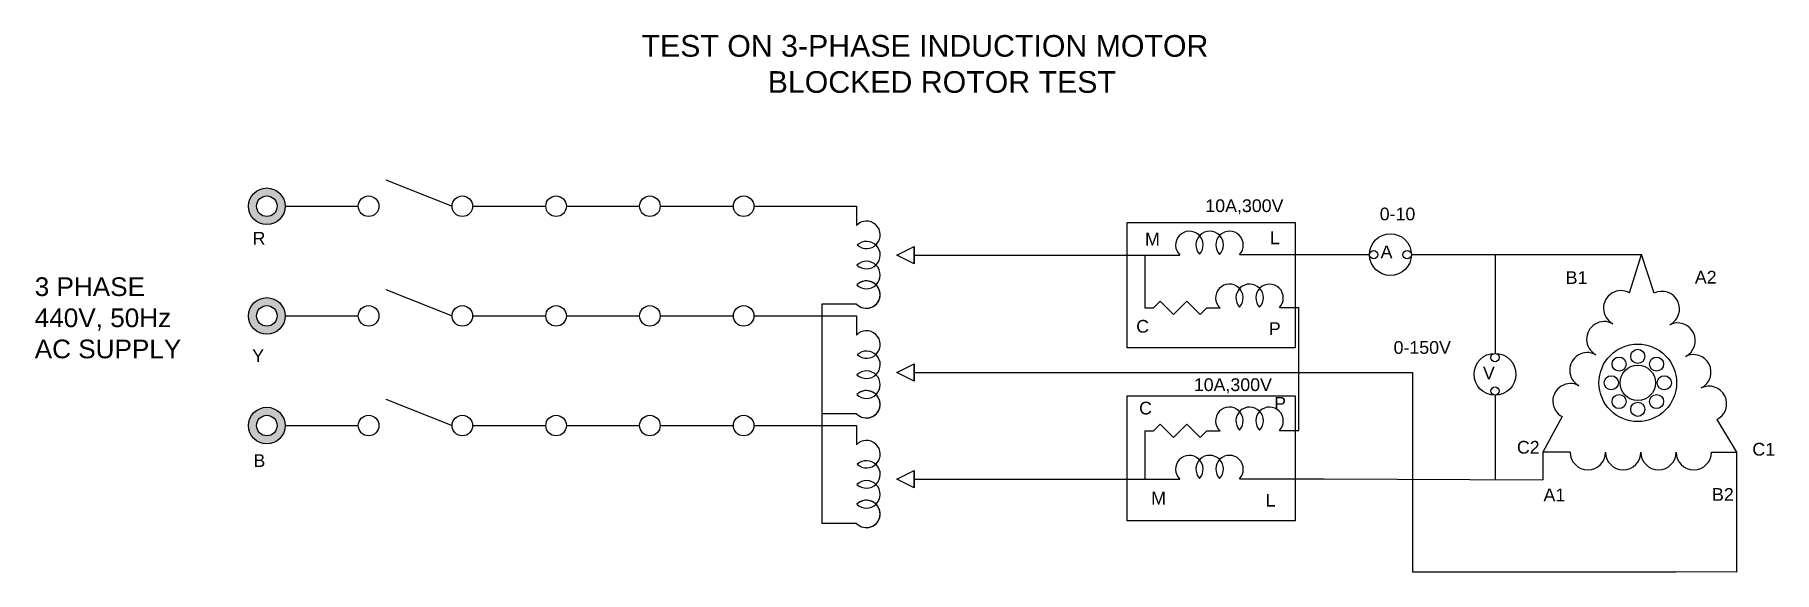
# Model space of a CAD drawing. Header units: inches. Extents: x 5.8 to 104.3, y 1.7 to 32.1.
import ezdxf

# ---------------------------------------------------------------- set-up
doc = ezdxf.new("R2010")
doc.units = ezdxf.units.IN
doc.header["$MEASUREMENT"] = 0
doc.styles.get("Standard").update_dxf_attribs({"font": 'arial.ttf'})

# ---------------------------------------------------------------- blocks, each defined once
blk = doc.blocks.new('*U5')
blk.add_circle((0, 0), 0.4)
blk = doc.blocks.new('*U7')
at = {"color": 0, "linetype": 'ByBlock', "lineweight": -2, "transparency": 16777216}
for p, rotation in [((82.76, 11.962), 135), ((83.821, 12.401), 90), ((84.882, 11.962), 45), ((82.321, 10.901), 180), ((82.76, 9.84), 225), ((84.882, 9.84), 315), ((83.821, 9.401), 270)]:
    blk.add_blockref('*U5', p, dxfattribs=dict(at, rotation=rotation))
blk.add_blockref('*U5', (85.321, 10.901), dxfattribs=at)

msp = doc.modelspace()

# ---------------------------------------------------------------- hatches: boundary and pattern name
at = {"true_color": 0x000000}
h = msp.add_hatch(color=18, dxfattribs=at)
h.dxf.hatch_style = 1
h.paths.add_polyline_path([(19.992, 22.419, 1), (17.92, 22.419, 1)])
h.paths.add_polyline_path([(18.373, 22.419, -1), (19.539, 22.419, -1)], flags=16)
h.paths.add_polyline_path([(17.92, 16.202, 1), (19.992, 16.202, 1)])
h.paths.add_polyline_path([(19.539, 16.202, -1), (18.373, 16.202, -1)], flags=16)
h.paths.add_polyline_path([(17.92, 9.985, 1), (19.992, 9.985, 1)])
h.paths.add_polyline_path([(19.539, 9.985, -1), (18.373, 9.985, -1)], flags=16)

# ---------------------------------------------------------------- linework, layer by layer
for p, q in [((25.692, 23.921), (29.447, 22.419)), ((19.992, 22.419), (24.137, 22.419)), ((30.613, 22.419), (34.758, 22.419)), ((35.923, 22.419), (40.068, 22.419)), ((41.233, 22.419), (45.378, 22.419)), ((46.544, 22.419), (52.346, 22.419)), ((52.346, 22.419), (52.346, 21.328)), ((54.632, 19.651), (55.617, 20.144)), ((55.617, 19.159), (55.617, 20.144)), ((55.617, 20.144), (55.617, 19.159)), ((55.617, 19.159), (54.632, 19.651)), ((55.617, 19.651), (67.672, 19.651)), ((67.672, 19.651), (69.672, 19.651)), ((68.672, 19.651), (68.672, 16.651)), ((69.672, 19.651), (70.672, 19.651)), ((74.035, 19.676), (79.035, 19.676)), ((79.035, 19.676), (81.404, 19.676)), ((83.774, 19.676), (88.512, 19.676)), ((88.512, 19.676), (88.512, 14.079)), ((88.512, 19.676), (93.512, 19.676)), ((93.512, 19.676), (96.813, 19.676)), ((96.134, 17.517), (96.813, 19.676)), ((97.518, 17.491), (96.813, 19.676)), ((25.692, 17.703), (29.447, 16.202)), ((52.357, 16.876), (50.382, 16.876)), ((50.382, 16.876), (50.382, 4.441)), ((69.165, 16.651), (69.544, 17.03)), ((69.544, 17.03), (69.923, 16.651)), ((70.68, 16.651), (71.059, 17.03)), ((70.68, 16.651), (71.059, 17.03)), ((71.059, 17.03), (71.438, 16.651)), ((19.992, 16.202), (24.137, 16.202)), ((30.613, 16.202), (34.758, 16.202)), ((35.923, 16.202), (40.068, 16.202)), ((41.233, 16.202), (45.378, 16.202)), ((46.544, 16.202), (52.346, 16.202)), ((52.346, 16.202), (52.346, 15.111)), ((68.672, 16.651), (69.165, 16.651)), ((69.923, 16.651), (70.302, 16.273)), ((70.302, 16.273), (70.68, 16.651)), ((71.438, 16.651), (71.817, 16.273)), ((71.817, 16.273), (72.195, 16.651)), ((72.195, 16.651), (72.695, 16.657)), ((72.695, 16.657), (72.938, 16.657)), ((76.301, 16.681), (77.408, 16.681)), ((77.408, 9.707), (77.408, 16.681)), ((54.632, 12.999), (55.617, 13.492)), ((55.617, 12.507), (54.632, 12.999)), ((55.617, 12.507), (55.617, 13.492)), ((55.617, 13.492), (55.617, 12.507)), ((55.617, 12.999), (76.173, 12.999)), ((76.173, 12.999), (83.835, 12.999)), ((83.835, 12.999), (83.835, 1.689)), ((25.692, 11.486), (29.447, 9.985)), ((88.512, 11.709), (88.512, 6.923)), ((19.992, 9.985), (24.137, 9.985)), ((30.613, 9.985), (34.758, 9.985)), ((35.923, 9.985), (40.068, 9.985)), ((41.233, 9.985), (45.378, 9.985)), ((46.544, 9.985), (52.346, 9.985)), ((52.357, 10.658), (50.382, 10.658)), ((52.346, 9.985), (52.346, 8.893)), ((69.165, 9.678), (69.544, 10.056)), ((69.544, 10.056), (69.923, 9.678)), ((70.68, 9.678), (71.059, 10.056)), ((70.68, 9.678), (71.059, 10.056)), ((71.059, 10.056), (71.438, 9.678)), ((92.308, 10.491), (91.212, 8.478)), ((101.078, 10.326), (102.188, 8.478)), ((68.672, 9.678), (69.165, 9.678)), ((68.672, 9.678), (68.672, 6.947)), ((69.923, 9.678), (70.302, 9.299)), ((70.302, 9.299), (70.68, 9.678)), ((71.438, 9.678), (71.817, 9.299)), ((71.817, 9.299), (72.195, 9.678)), ((72.195, 9.678), (72.695, 9.683)), ((72.695, 9.683), (72.938, 9.683)), ((76.301, 9.707), (77.408, 9.707)), ((92.771, 8.478), (91.212, 8.478)), ((91.212, 8.478), (91.212, 6.909)), ((100.771, 8.478), (102.188, 8.478)), ((102.188, 8.478), (102.188, 1.668)), ((54.632, 6.947), (55.617, 7.439)), ((55.617, 6.454), (54.632, 6.947)), ((55.617, 6.454), (55.617, 7.439)), ((55.617, 7.439), (55.617, 6.454)), ((55.617, 6.947), (67.672, 6.947)), ((67.672, 6.947), (70.672, 6.947)), ((74.035, 6.971), (78.838, 6.971)), ((78.838, 6.971), (91.212, 6.909)), ((52.357, 4.441), (50.382, 4.441)), ((83.835, 1.689), (98.748, 1.689)), ((102.188, 1.668), (98.748, 1.689))]:
    msp.add_line(p, q)
for points in [[(67.672, 21.502), (77.2, 21.502), (77.2, 14.399), (67.672, 14.399)], [(67.672, 11.678), (77.2, 11.678), (77.2, 4.576), (67.672, 4.576)]]:
    msp.add_lwpolyline(points, close=True)
for centre, radius in [((18.956, 22.419), 1.036), ((18.956, 22.419), 0.583), ((24.72, 22.419), 0.583), ((30.03, 22.419), 0.583), ((35.34, 22.419), 0.583), ((40.651, 22.419), 0.583), ((45.961, 22.419), 0.583), ((82.589, 19.676), 1.185), ((81.641, 19.676), 0.237), ((83.537, 19.676), 0.237), ((18.956, 16.202), 1.036), ((18.956, 16.202), 0.583), ((24.72, 16.202), 0.583), ((30.03, 16.202), 0.583), ((35.34, 16.202), 0.583), ((40.651, 16.202), 0.583), ((45.961, 16.202), 0.583), ((88.512, 12.894), 1.185), ((88.512, 13.842), 0.237), ((96.599, 12.408), 2.2), ((96.599, 12.408), 1), ((88.512, 11.946), 0.237), ((18.956, 9.985), 1.036), ((18.956, 9.985), 0.583), ((24.72, 9.985), 0.583), ((30.03, 9.985), 0.583), ((35.34, 9.985), 0.583), ((40.651, 9.985), 0.583), ((45.961, 9.985), 0.583)]:
    msp.add_circle(centre, radius)
for centre, radius, start, end in [((52.916, 20.797), 0.779, 227.52174, 137.03066), ((71.203, 20.221), 0.779, 317.52174, 227.03066), ((72.351, 20.221), 0.779, 316.41943, 222.47826), ((73.479, 20.221), 0.779, 315.51906, 223.58057), ((52.916, 19.649), 0.779, 226.41943, 132.47826), ((52.916, 18.521), 0.779, 225.51906, 133.58057), ((52.916, 17.41), 0.773, 223.67072, 134.47265), ((52.916, 17.41), 0.779, 270, 134.48094), ((73.469, 17.226), 0.779, 317.52174, 227.03066), ((74.617, 17.226), 0.779, 316.41943, 222.47826), ((75.745, 17.226), 0.779, 315.51906, 223.58057), ((95.655, 16.638), 1, 61.42926, 241.42926), ((97.963, 16.595), 1, 296.42113, 116.42113), ((94.699, 14.882), 1, 61.42926, 241.42926), ((98.853, 14.804), 1, 296.42113, 116.42113), ((52.916, 14.58), 0.779, 227.52174, 137.03066), ((52.916, 13.431), 0.779, 226.41943, 132.47826), ((93.742, 13.125), 1, 61.42926, 241.42926), ((99.743, 13.013), 1, 296.42113, 116.42113), ((52.916, 12.303), 0.779, 225.51906, 133.58057), ((52.916, 11.192), 0.773, 223.67072, 134.47265), ((52.916, 11.192), 0.779, 270, 134.48094), ((92.786, 11.369), 1, 61.42926, 241.42926), ((100.633, 11.222), 1, 296.42113, 116.42113), ((73.469, 10.253), 0.779, 317.52174, 227.03066), ((74.617, 10.253), 0.779, 316.41943, 222.47826), ((75.745, 10.253), 0.779, 315.51906, 223.58057), ((52.916, 8.363), 0.779, 227.52174, 137.03066), ((52.916, 7.214), 0.779, 226.41943, 132.47826), ((71.203, 7.516), 0.779, 317.52174, 227.03066), ((72.351, 7.516), 0.779, 316.41943, 222.47826), ((73.479, 7.516), 0.779, 315.51906, 223.58057), ((93.771, 8.478), 1, 180, 0), ((95.771, 8.478), 1, 180, 0), ((97.771, 8.478), 1, 180, 0), ((99.771, 8.478), 1, 180, 0), ((52.916, 6.086), 0.779, 225.51906, 133.58057), ((52.916, 4.975), 0.773, 223.67072, 134.47265), ((52.916, 4.975), 0.779, 270, 134.48094)]:
    msp.add_arc(centre, radius, start, end)

# ---------------------------------------------------------------- block references
msp.add_blockref('*U7', (12.778, 1.507))

# ---------------------------------------------------------------- texts
at = {"attachment_point": 1}
for s, width, gutter_width, insert, char_height in [('TEST ON 3-PHASE INDUCTION MOTOR\\P               BLOCKED ROTOR TEST', 416.03738, 6.138, (40.176, 32.125), 1.22752), ('10A,300V', 12.64248, 3.603, (72.108, 22.812), 0.7206), ('0-10', 12.64248, 3.603, (81.984, 22.342), 0.7206), ('R', 12.64248, 3.603, (18.15, 20.967), 0.721), ('M', 12.64248, 3.603, (68.689, 20.913), 0.721), ('L', 12.64248, 3.603, (75.765, 20.988), 0.721), ('A', 12.64248, 3.603, (82.033, 20.194), 0.721), ('B1', 12.64248, 3.603, (92.513, 18.734), 0.7206), ('A2', 12.64248, 3.603, (99.83, 18.758), 0.7206), ('3 PHASE \\P440V, 50Hz\\PAC SUPPLY', 97.22123, 5.292, (5.812, 18.388), 1.0585), ('C', 12.64248, 3.603, (68.192, 15.974), 0.721), ('P', 12.64248, 3.603, (75.704, 15.838), 0.721), ('0-150V', 12.64248, 3.603, (82.769, 14.773), 0.7206), ('Y', 12.64248, 3.603, (18.126, 14.303), 0.721), ('V', 12.64248, 3.603, (87.828, 13.324), 0.721), ('10A,300V', 12.64248, 3.603, (71.456, 12.663), 0.7206), ('C', 12.64248, 3.603, (68.358, 11.336), 0.721), ('P', 12.64248, 3.603, (76.006, 11.606), 0.721), ('C2', 12.64248, 3.603, (89.753, 9.115), 0.7206), ('C1', 12.64248, 3.603, (103.086, 9.005), 0.7206), ('B', 12.64248, 3.603, (18.198, 8.359), 0.721), ('M', 12.64248, 3.603, (69.041, 6.229), 0.721), ('L', 12.64248, 3.603, (75.519, 6.114), 0.721), ('A1', 12.64248, 3.603, (91.259, 6.415), 0.7206), ('B2', 12.64248, 3.603, (100.802, 6.439), 0.7206)]:
    msp.add_mtext_dynamic_manual_height_columns(s, width=width, gutter_width=gutter_width, heights=[0], dxfattribs=dict(at, insert=insert, char_height=char_height))

doc.saveas('drawing.dxf')
